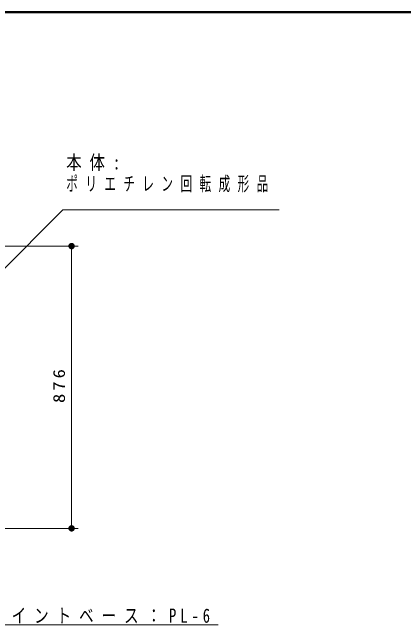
# Model space of a CAD drawing. Units: millimetres on the paper, scale 1:20. Extents: x -365 to 0, y -5 to 257.
# Drawn here: x -205.3 to -144.6, y 162 to 257 of the extents above; entities that cross this region are included whole.
import ezdxf

# ---------------------------------------------------------------- set-up
doc = ezdxf.new("R2010")
doc.units = ezdxf.units.MM
doc.layers.add('LY_1', color=7, linetype='Continuous', lineweight=25)
doc.layers.add('LY_2', color=7, linetype='Continuous', lineweight=13)
doc.styles.add('ＭＳ ゴシック', font='')
doc.styles.get('ＭＳ ゴシック').set_extended_font_data('MS Gothic')

# ---------------------------------------------------------------- blocks, each defined once
blk = doc.blocks.new('filled_dot')
at = {"color": 0, "linetype": 'Continuous', "lineweight": -2, "const_width": 1.25}
blk.add_lwpolyline([(-0.625, 0, 1), (0.625, 0, 1)], format="xyb", close=True, dxfattribs=at)

msp = doc.modelspace()

# ---------------------------------------------------------------- linework, layer by layer
at = {"layer": 'LY_1', "lineweight": 13}
for p, q in [((-197.42, 226.363), (-209.635, 214.148)), ((-197.42, 226.363), (-163.906, 226.363)), ((-220.768, 220.723), (-195.085, 220.723)), ((-196.085, 220.723), (-196.085, 176.944)), ((-220.768, 176.944), (-195.085, 176.944)), ((-212.489, 161.989), (-173.349, 161.989))]:
    msp.add_line(p, q, dxfattribs=at)
at = {"layer": 'LY_2', "lineweight": 50}
msp.add_line((0, 257), (-365, 257), dxfattribs=at)

# ---------------------------------------------------------------- block references
at = {"layer": 'LY_1', "lineweight": 13, "xscale": 0.4, "yscale": 0.4}
for p, rotation in [((-196.085, 220.723), 270), ((-196.085, 176.944), 90)]:
    msp.add_blockref('filled_dot', p, dxfattribs=dict(at, rotation=rotation))

# ---------------------------------------------------------------- texts
at = {"layer": 'LY_1', "char_height": 2.199, "style": 'ＭＳ ゴシック'}
for s, insert, attachment_point in [('\\T1.5;\\W0.8;本体:', (-196.906, 234.813), 1), ('\\T1.64;\\W0.6;ポリエチレン回転成形品', (-196.906, 231.513), 1), ('\\T1.55;\\W0.75;ジョイントベース：PL-6', (-212.349, 162.139), 7)]:
    msp.add_mtext(s, dxfattribs=dict(at, insert=insert, attachment_point=attachment_point))
at = {"layer": 'LY_1', "insert": (-197.085, 199.25), "char_height": 1.833, "attachment_point": 8, "rotation": 90, "style": 'ＭＳ ゴシック'}
msp.add_mtext('\\T1.33;\\W1.15;876', dxfattribs=at)

doc.saveas('drawing.dxf')
